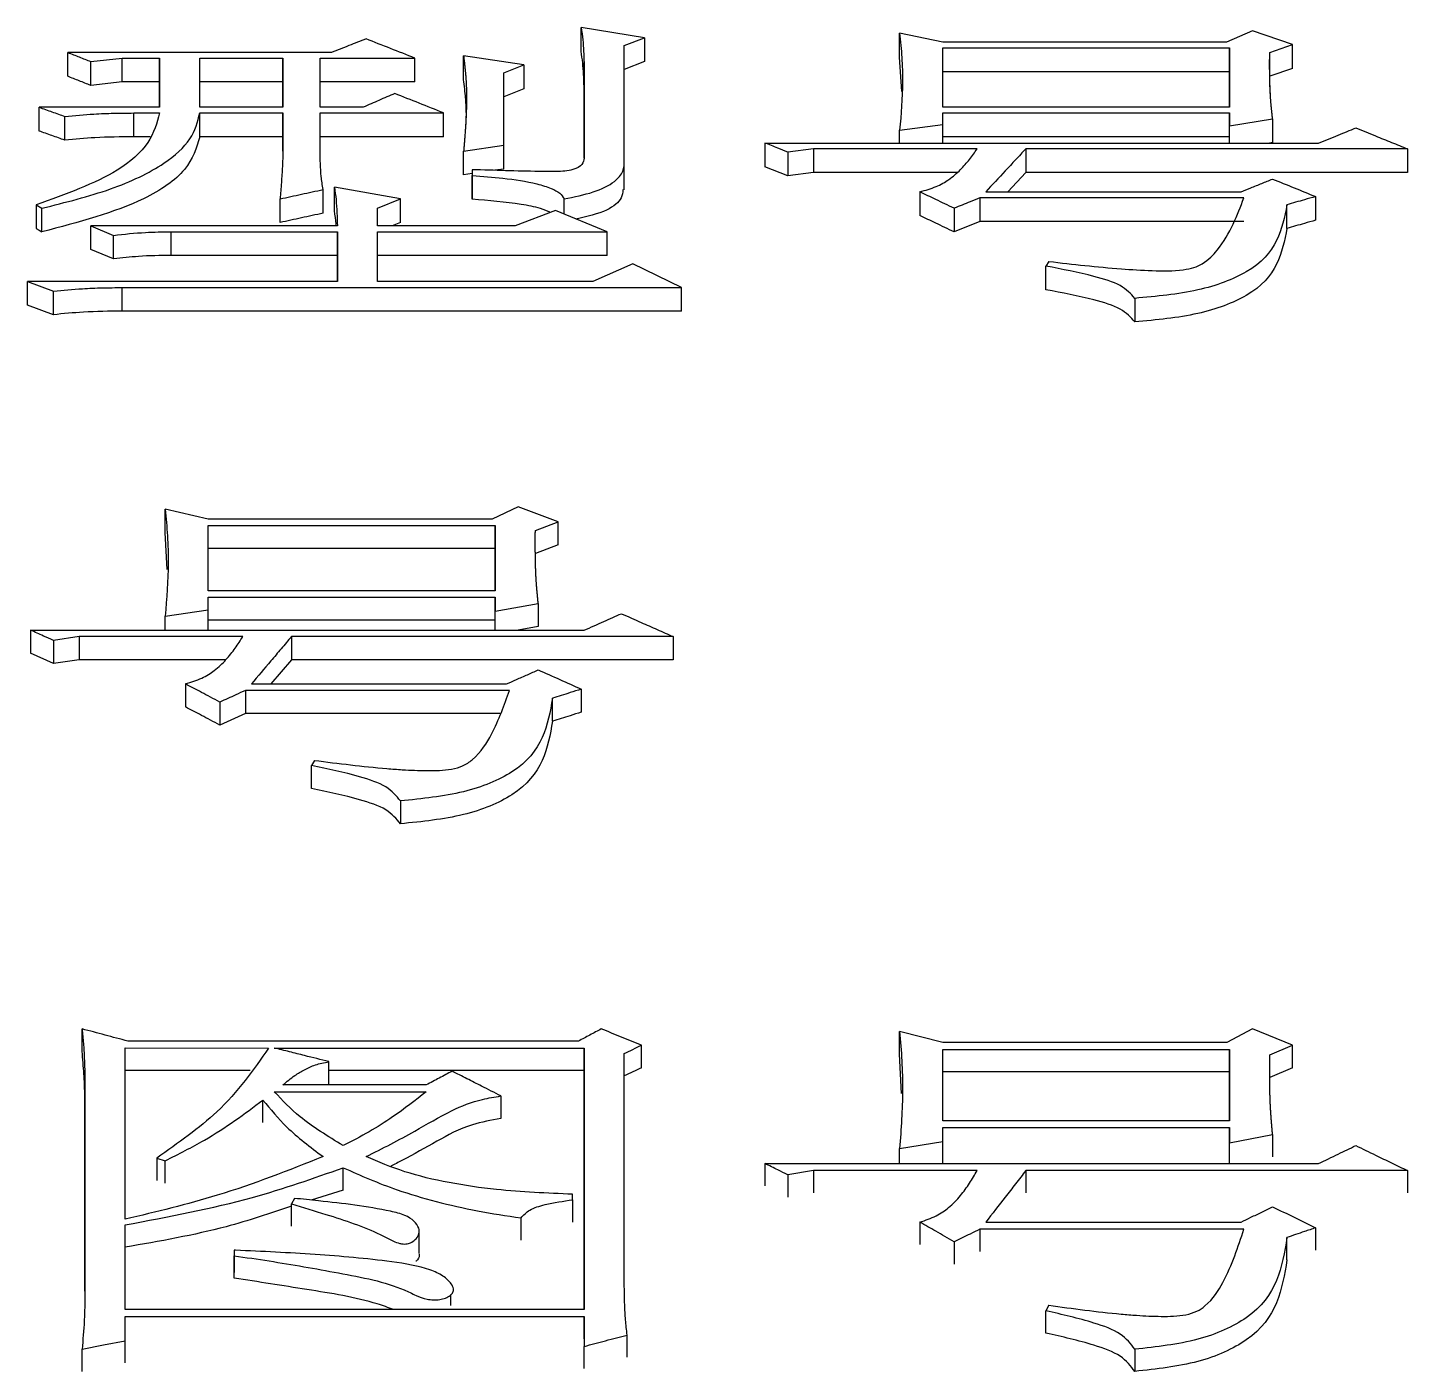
# Model space of a CAD drawing. Header units: millimetres. Extents: x 2180 to 4616, y 795 to 2518.
# Drawn here: x 2638.96 to 2644.16, y 2278.03 to 2283.1 of the extents above; entities that cross this region are included whole.
import ezdxf

# ---------------------------------------------------------------- set-up
doc = ezdxf.new("R2010")
doc.units = ezdxf.units.MM

msp = doc.modelspace()

# ---------------------------------------------------------------- linework, layer by layer
at = {"color": 7, "linetype": 'Continuous', "lineweight": 25}
for p, q in [((2641.2829, 2283.0599), (2641.0449, 2283.0983)), ((2641.0449, 2283.0082), (2641.0449, 2283.0983)), ((2641.2072, 2283.0301), (2641.2829, 2283.0599)), ((2641.2829, 2283.0599), (2641.2829, 2282.9699)), ((2642.2456, 2282.9869), (2642.2456, 2283.077)), ((2642.4079, 2283.0428), (2642.2456, 2283.077)), ((2643.5762, 2283.0854), (2643.4788, 2283.0428)), ((2643.7276, 2283.0343), (2643.5762, 2283.0854)), ((2640.1038, 2283.0044), (2639.1086, 2283.0045)), ((2639.1086, 2282.9145), (2639.1086, 2283.0045)), ((2641.2072, 2282.5973), (2641.2072, 2283.0301)), ((2643.4788, 2283.0428), (2642.4079, 2283.0428)), ((2642.4079, 2283.0215), (2643.4896, 2283.0215)), ((2642.4079, 2282.7978), (2642.4079, 2283.0215)), ((2643.4896, 2283.0215), (2643.4896, 2282.7977)), ((2643.4896, 2282.9315), (2643.4896, 2283.0215)), ((2643.6411, 2283.0044), (2643.7276, 2283.0343)), ((2643.6411, 2282.9851), (2643.6411, 2283.0044)), ((2643.7276, 2282.9443), (2643.7276, 2283.0343)), ((2639.1952, 2282.8803), (2639.1952, 2282.9702)), ((2639.3142, 2282.9831), (2639.4548, 2282.983)), ((2639.3142, 2282.8931), (2639.3142, 2282.9831)), ((2639.4548, 2282.983), (2639.4548, 2282.7978)), ((2639.4548, 2282.8931), (2639.4548, 2282.983)), ((2639.6062, 2282.983), (2639.9199, 2282.983)), ((2639.6062, 2282.7978), (2639.6062, 2282.983)), ((2639.9199, 2282.983), (2639.9199, 2282.7978)), ((2639.9199, 2282.8931), (2639.9199, 2282.983)), ((2640.0606, 2282.983), (2640.4175, 2282.983)), ((2640.0606, 2282.7978), (2640.0606, 2282.983)), ((2640.4175, 2282.8931), (2640.4175, 2282.983)), ((2640.6014, 2282.9017), (2640.6014, 2282.9916)), ((2640.8286, 2282.9573), (2640.6014, 2282.9916)), ((2640.7529, 2282.9272), (2640.8286, 2282.9573)), ((2640.8286, 2282.9573), (2640.8286, 2282.8674)), ((2641.0557, 2282.9659), (2641.0557, 2282.6061)), ((2641.0557, 2282.876), (2641.0557, 2282.9659)), ((2641.2829, 2282.9699), (2641.2072, 2282.9401)), ((2642.2535, 2282.8576), (2642.2456, 2282.9869)), ((2643.7276, 2282.9443), (2643.6411, 2282.9144)), ((2639.3142, 2282.8931), (2639.1952, 2282.8803)), ((2639.4548, 2282.8931), (2639.3142, 2282.8931)), ((2639.4548, 2282.7978), (2639.4548, 2282.8931)), ((2639.9199, 2282.8931), (2639.6062, 2282.8931)), ((2639.9199, 2282.7978), (2639.9199, 2282.8931)), ((2640.4175, 2282.8931), (2640.0605, 2282.8931)), ((2643.4896, 2282.9315), (2642.4079, 2282.9315)), ((2643.4896, 2282.7977), (2643.4896, 2282.9315)), ((2640.8286, 2282.8674), (2640.7529, 2282.8374)), ((2641.0557, 2282.6061), (2641.0557, 2282.876)), ((2639.4548, 2282.7978), (2639.0005, 2282.7978)), ((2639.0005, 2282.7081), (2639.0005, 2282.7978)), ((2639.9199, 2282.7978), (2639.6062, 2282.7978)), ((2640.2228, 2282.7978), (2640.0606, 2282.7978)), ((2643.4896, 2282.7977), (2642.4079, 2282.7978)), ((2639.0978, 2282.6735), (2639.0978, 2282.7631)), ((2639.3574, 2282.7761), (2639.4548, 2282.7761)), ((2639.3574, 2282.6865), (2639.3574, 2282.7761)), ((2639.6062, 2282.7761), (2639.9199, 2282.7761)), ((2639.9199, 2282.7761), (2639.9199, 2282.6324)), ((2639.9199, 2282.6865), (2639.9199, 2282.7761)), ((2640.0606, 2282.7761), (2640.5257, 2282.7761)), ((2640.0606, 2282.6324), (2640.0606, 2282.7761)), ((2640.5257, 2282.6865), (2640.5257, 2282.7761)), ((2642.4079, 2282.7761), (2643.4896, 2282.7761)), ((2642.4079, 2282.7326), (2642.4079, 2282.7761)), ((2643.4896, 2282.7761), (2643.4896, 2282.7283)), ((2643.4896, 2282.6864), (2643.4896, 2282.7761)), ((2643.4896, 2282.7283), (2643.6519, 2282.7543)), ((2643.6519, 2282.7543), (2643.6519, 2282.6647)), ((2639.4191, 2282.6865), (2639.3574, 2282.6865)), ((2639.9199, 2282.6865), (2639.6062, 2282.6865)), ((2639.9199, 2282.6323), (2639.9199, 2282.6865)), ((2640.5257, 2282.6865), (2640.0606, 2282.6865)), ((2642.2457, 2282.7109), (2642.4079, 2282.7326)), ((2642.2457, 2282.6629), (2642.2457, 2282.7109)), ((2642.4079, 2282.6629), (2642.4079, 2282.7326)), ((2643.4896, 2282.6864), (2642.4079, 2282.6864)), ((2643.4896, 2282.6629), (2643.4896, 2282.7283)), ((2643.4896, 2282.6629), (2643.4896, 2282.6864)), ((2640.6014, 2282.6324), (2640.7529, 2282.6542)), ((2640.6014, 2282.5429), (2640.6014, 2282.6324)), ((2640.7529, 2282.5647), (2640.7529, 2282.6542)), ((2641.7372, 2282.6629), (2643.825, 2282.6629)), ((2641.7372, 2282.6629), (2641.7372, 2282.5734)), ((2641.9211, 2282.6411), (2641.8238, 2282.628)), ((2642.5377, 2282.6411), (2641.9211, 2282.6411)), ((2641.9211, 2282.6411), (2641.9211, 2282.5516)), ((2644.1603, 2282.641), (2642.7216, 2282.6411)), ((2642.7216, 2282.6411), (2642.7216, 2282.5516)), ((2643.6519, 2282.6647), (2643.6406, 2282.6629)), ((2644.1603, 2282.641), (2644.1603, 2282.5516)), ((2641.8238, 2282.628), (2641.8238, 2282.5385)), ((2640.6339, 2282.5476), (2640.6014, 2282.5429)), ((2640.6339, 2282.5623), (2640.6339, 2282.5403)), ((2640.6339, 2282.5623), (2640.6339, 2282.4729)), ((2640.6339, 2282.4509), (2640.6339, 2282.5403)), ((2640.7529, 2282.5647), (2640.7195, 2282.5599)), ((2641.2066, 2282.4867), (2641.2066, 2282.5761)), ((2641.8238, 2282.5385), (2641.7372, 2282.5734)), ((2641.9211, 2282.5516), (2641.8238, 2282.5385)), ((2642.4621, 2282.5516), (2641.9211, 2282.5516)), ((2642.7216, 2282.5516), (2642.6535, 2282.4786)), ((2644.1603, 2282.5516), (2642.7216, 2282.5516)), ((2640.0714, 2282.3982), (2640.0714, 2282.4874)), ((2640.3634, 2282.4521), (2640.1146, 2282.4963)), ((2640.1146, 2282.407), (2640.1146, 2282.4963)), ((2642.3214, 2282.4786), (2642.3213, 2282.3893)), ((2642.5702, 2282.4786), (2643.5329, 2282.4785)), ((2638.9896, 2282.43), (2639.0113, 2282.4168)), ((2638.9896, 2282.43), (2638.9896, 2282.3408)), ((2639.9091, 2282.3629), (2639.9091, 2282.4521)), ((2640.2769, 2282.4167), (2640.3634, 2282.4521)), ((2640.3634, 2282.3629), (2640.3634, 2282.4521)), ((2640.98, 2282.3945), (2640.98, 2282.4521)), ((2643.5437, 2282.4565), (2642.5485, 2282.4565)), ((2642.5485, 2282.4565), (2642.5485, 2282.3672)), ((2643.706, 2282.3407), (2643.706, 2282.4299)), ((2643.8142, 2282.4609), (2643.8142, 2282.3716)), ((2640.2769, 2282.3502), (2640.2769, 2282.4167)), ((2640.9476, 2282.4078), (2640.7961, 2282.3502)), ((2641.1423, 2282.3279), (2640.9476, 2282.4078)), ((2642.4512, 2282.4167), (2642.4512, 2282.3275)), ((2639.1952, 2282.3502), (2639.2817, 2282.3146)), ((2640.1255, 2282.3502), (2639.1952, 2282.3502)), ((2639.1952, 2282.2611), (2639.1952, 2282.3502)), ((2639.498, 2282.3279), (2640.1255, 2282.3279)), ((2639.4981, 2282.2389), (2639.4981, 2282.3279)), ((2640.1255, 2282.3279), (2640.1255, 2282.14)), ((2640.1255, 2282.2389), (2640.1255, 2282.3279)), ((2640.7961, 2282.3502), (2640.2769, 2282.3502)), ((2640.2769, 2282.3279), (2641.1423, 2282.3279)), ((2640.2769, 2282.14), (2640.2769, 2282.3279)), ((2640.3634, 2282.3629), (2640.3323, 2282.3502)), ((2641.1423, 2282.2388), (2641.1423, 2282.3279)), ((2642.5485, 2282.3672), (2642.4512, 2282.3275)), ((2643.5437, 2282.3672), (2642.5485, 2282.3672)), ((2639.2817, 2282.2255), (2639.2817, 2282.3146)), ((2639.2817, 2282.2255), (2639.1952, 2282.2611)), ((2640.1255, 2282.2389), (2639.4981, 2282.2389)), ((2640.1255, 2282.14), (2640.1255, 2282.2389)), ((2641.1423, 2282.2388), (2640.2769, 2282.2389)), ((2642.8082, 2282.2162), (2642.7973, 2282.1983)), ((2641.2397, 2282.2073), (2641.0882, 2282.14)), ((2641.4235, 2282.1175), (2641.2397, 2282.2073)), ((2642.7973, 2282.1094), (2642.7973, 2282.1983)), ((2638.9572, 2282.0512), (2638.9572, 2282.14)), ((2638.9572, 2282.14), (2639.0546, 2282.104)), ((2640.1255, 2282.14), (2638.9572, 2282.14)), ((2639.3142, 2282.0287), (2639.3142, 2282.1175)), ((2639.3142, 2282.1175), (2641.4235, 2282.1175)), ((2641.0882, 2282.14), (2640.2769, 2282.14)), ((2641.4235, 2282.0287), (2641.4235, 2282.1175)), ((2639.0546, 2282.0152), (2639.0546, 2282.104)), ((2643.1327, 2282.0769), (2643.1327, 2281.9881)), ((2639.0546, 2282.0152), (2638.9572, 2282.0512)), ((2641.4235, 2282.0287), (2639.3142, 2282.0287)), ((2639.4764, 2281.1939), (2639.4764, 2281.2817)), ((2639.6387, 2281.244), (2639.4764, 2281.2817)), ((2640.807, 2281.291), (2640.7096, 2281.244)), ((2640.9584, 2281.2345), (2640.807, 2281.291)), ((2640.7096, 2281.244), (2639.6387, 2281.244)), ((2640.8719, 2281.2015), (2640.9584, 2281.2345)), ((2640.9584, 2281.1469), (2640.9584, 2281.2345)), ((2639.4841, 2281.0547), (2639.4764, 2281.1939)), ((2639.6387, 2281.2204), (2640.7204, 2281.2204)), ((2639.6387, 2280.9737), (2639.6387, 2281.2204)), ((2640.7204, 2281.2204), (2640.7204, 2280.9736)), ((2640.7204, 2281.1328), (2640.7204, 2281.2204)), ((2640.7204, 2281.1328), (2639.6387, 2281.1328)), ((2640.7204, 2280.9736), (2640.7204, 2281.1328)), ((2640.9584, 2281.1469), (2640.8719, 2281.1139)), ((2640.7204, 2280.9736), (2639.6387, 2280.9737)), ((2639.6387, 2280.9498), (2640.7204, 2280.9498)), ((2639.6387, 2280.9019), (2639.6387, 2280.9498)), ((2640.7204, 2280.9498), (2640.7204, 2280.8971)), ((2640.7204, 2280.8625), (2640.7204, 2280.9498)), ((2640.7204, 2280.8971), (2640.8827, 2280.9259)), ((2640.8827, 2280.9259), (2640.8827, 2280.8386)), ((2639.4764, 2280.878), (2639.6387, 2280.9019)), ((2639.4764, 2280.8252), (2639.4764, 2280.878)), ((2639.6387, 2280.8252), (2639.6387, 2280.9019)), ((2640.7204, 2280.8625), (2639.6387, 2280.8625)), ((2640.7204, 2280.8251), (2640.7204, 2280.8971)), ((2640.7204, 2280.8251), (2640.7204, 2280.8625)), ((2638.968, 2280.8252), (2641.0558, 2280.8251)), ((2638.968, 2280.8252), (2638.968, 2280.7381)), ((2640.8827, 2280.8386), (2640.8065, 2280.8251)), ((2639.1519, 2280.8011), (2639.0546, 2280.7867)), ((2639.0546, 2280.7867), (2639.0546, 2280.6996)), ((2639.7685, 2280.8011), (2639.1519, 2280.8011)), ((2639.1519, 2280.8011), (2639.1519, 2280.714)), ((2641.3911, 2280.8011), (2639.9524, 2280.8011)), ((2639.9524, 2280.8011), (2639.9524, 2280.714)), ((2641.3911, 2280.8011), (2641.3911, 2280.714)), ((2639.0546, 2280.6996), (2638.968, 2280.7381)), ((2639.1519, 2280.714), (2639.0546, 2280.6996)), ((2639.7051, 2280.714), (2639.1519, 2280.714)), ((2639.9524, 2280.714), (2639.8746, 2280.6223)), ((2641.3911, 2280.714), (2639.9524, 2280.714)), ((2639.5521, 2280.6223), (2639.5521, 2280.5355)), ((2639.801, 2280.6223), (2640.7637, 2280.6223)), ((2641.045, 2280.6029), (2641.045, 2280.516)), ((2639.682, 2280.5543), (2639.682, 2280.4675)), ((2640.7745, 2280.598), (2639.7793, 2280.598)), ((2639.7793, 2280.598), (2639.7793, 2280.5112)), ((2640.9368, 2280.482), (2640.9368, 2280.5688)), ((2639.7793, 2280.5112), (2639.682, 2280.4675)), ((2640.7388, 2280.5112), (2639.7793, 2280.5112)), ((2640.039, 2280.3341), (2640.0281, 2280.3144)), ((2640.0281, 2280.228), (2640.0281, 2280.3144)), ((2640.3635, 2280.1812), (2640.3635, 2280.0949)), ((2639.1628, 2279.2361), (2639.1628, 2279.3212)), ((2642.2457, 2279.2257), (2642.2457, 2279.3109)), ((2642.408, 2279.2698), (2642.2457, 2279.3109)), ((2643.5762, 2279.3211), (2643.4789, 2279.2698)), ((2643.7277, 2279.2595), (2643.5762, 2279.3211)), ((2639.325, 2279.2493), (2639.866, 2279.2492)), ((2639.325, 2278.603), (2639.325, 2279.2493)), ((2641.0342, 2279.2749), (2639.3358, 2279.275)), ((2639.8875, 2279.2492), (2641.0558, 2279.2492)), ((2641.0558, 2279.2492), (2641.0558, 2278.263)), ((2641.0558, 2279.1642), (2641.0558, 2279.2492)), ((2641.2721, 2279.1744), (2641.2721, 2279.2595)), ((2643.4789, 2279.2698), (2642.408, 2279.2698)), ((2643.6411, 2279.2234), (2643.7277, 2279.2595)), ((2643.7277, 2279.1744), (2643.7277, 2279.2595)), ((2641.2072, 2278.359), (2641.2072, 2279.2286)), ((2642.2532, 2279.0771), (2642.2457, 2279.2257)), ((2642.408, 2279.2441), (2643.4897, 2279.244)), ((2642.408, 2278.9749), (2642.408, 2279.2441)), ((2643.4897, 2279.244), (2643.4897, 2278.9749)), ((2643.4897, 2279.159), (2643.4897, 2279.244)), ((2639.797, 2279.1642), (2639.325, 2279.1642)), ((2641.0558, 2279.1642), (2640.0931, 2279.1642)), ((2641.0558, 2278.263), (2641.0558, 2279.1642)), ((2643.4897, 2279.159), (2642.408, 2279.159)), ((2643.4897, 2278.9749), (2643.4897, 2279.159)), ((2643.7277, 2279.1744), (2643.6411, 2279.1384)), ((2639.1736, 2279.1254), (2639.1736, 2278.3324)), ((2639.1736, 2279.0405), (2639.1736, 2279.1254)), ((2640.4608, 2279.1099), (2639.92, 2279.1099)), ((2639.1736, 2278.3322), (2639.1736, 2279.0405)), ((2639.8443, 2278.9681), (2639.8443, 2279.0529)), ((2639.8876, 2279.084), (2640.4608, 2279.084)), ((2640.7424, 2278.9835), (2640.7424, 2279.0683)), ((2643.4897, 2278.9749), (2642.408, 2278.9749)), ((2642.408, 2278.9489), (2643.4897, 2278.9489)), ((2642.408, 2278.8968), (2642.408, 2278.9489)), ((2643.4897, 2278.9489), (2643.4897, 2278.8915)), ((2643.4897, 2278.8642), (2643.4897, 2278.9489)), ((2642.2457, 2278.8707), (2642.408, 2278.8968)), ((2642.408, 2278.8131), (2642.408, 2278.8968)), ((2643.4897, 2278.8915), (2643.652, 2278.9228)), ((2643.4897, 2278.8131), (2643.4897, 2278.8915)), ((2643.652, 2278.9228), (2643.652, 2278.8382)), ((2639.444, 2278.8341), (2639.4765, 2278.8237)), ((2639.444, 2278.8341), (2639.444, 2278.7496)), ((2642.2457, 2278.8131), (2642.2457, 2278.8707)), ((2639.4765, 2278.7392), (2639.4765, 2278.8237)), ((2640.1471, 2278.7131), (2640.1471, 2278.7975)), ((2641.7373, 2278.8131), (2643.825, 2278.8131)), ((2641.7373, 2278.8131), (2641.7373, 2278.7287)), ((2641.9212, 2278.7869), (2641.8238, 2278.7712)), ((2642.5378, 2278.7869), (2641.9212, 2278.7869)), ((2641.9212, 2278.7869), (2641.9212, 2278.7025)), ((2644.1604, 2278.7869), (2642.7217, 2278.7869)), ((2642.7217, 2278.7869), (2642.7217, 2278.7025)), ((2644.1604, 2278.7869), (2644.1604, 2278.7025)), ((2641.8238, 2278.7712), (2641.8238, 2278.6868)), ((2639.9633, 2278.682), (2639.9524, 2278.6609)), ((2640.1471, 2278.713), (2640.0267, 2278.6755)), ((2641.0125, 2278.6767), (2641.0125, 2278.6977)), ((2641.0125, 2278.6767), (2641.0125, 2278.5924)), ((2639.325, 2278.263), (2639.325, 2278.5818)), ((2640.8178, 2278.524), (2640.8178, 2278.6082)), ((2642.3214, 2278.5923), (2642.3214, 2278.5081)), ((2642.5702, 2278.5923), (2643.533, 2278.5923)), ((2640.434, 2278.4747), (2640.434, 2278.5593)), ((2643.5438, 2278.5659), (2642.5486, 2278.5659)), ((2642.5486, 2278.5659), (2642.5486, 2278.4818)), ((2643.706, 2278.45), (2643.706, 2278.5341)), ((2643.8142, 2278.5712), (2643.8142, 2278.487)), ((2639.7361, 2278.4865), (2639.7361, 2278.4025)), ((2639.7361, 2278.4865), (2639.7361, 2278.4655)), ((2642.4512, 2278.5183), (2642.4512, 2278.4342)), ((2639.7361, 2278.3815), (2639.7361, 2278.4655)), ((2640.5535, 2278.361), (2640.5535, 2278.362)), ((2640.5535, 2278.2777), (2640.5535, 2278.3194)), ((2641.0558, 2278.263), (2639.325, 2278.263)), ((2642.8082, 2278.279), (2642.7974, 2278.2576)), ((2639.325, 2278.2363), (2641.0558, 2278.2362)), ((2639.325, 2278.1452), (2639.325, 2278.2363)), ((2641.0558, 2278.1526), (2641.0558, 2278.2362)), ((2641.0558, 2278.2362), (2641.0558, 2278.1237)), ((2642.7974, 2278.1738), (2642.7974, 2278.2576)), ((2641.2181, 2278.0831), (2641.2181, 2278.1666)), ((2639.1628, 2278.0295), (2639.1628, 2278.1129)), ((2639.325, 2278.0617), (2639.325, 2278.1452)), ((2641.0558, 2278.0402), (2641.0558, 2278.1237)), ((2643.1327, 2278.1129), (2643.1327, 2278.0293))]:
    msp.add_line(p, q, dxfattribs=at)
at = {"color": 7, "linetype": 'Continuous', "lineweight": 25, "flags": 128}
for points in [[(2639.1952, 2282.9702), (2639.2547, 2282.9766), (2639.3142, 2282.9831)], [(2639.6062, 2282.6865), (2639.6062, 2282.7184), (2639.6062, 2282.7761)], [(2639.0113, 2282.3276), (2639.0113, 2282.3606), (2639.0113, 2282.3887), (2639.0113, 2282.4168)], [(2638.9896, 2282.3408), (2639.0005, 2282.3342), (2639.0113, 2282.3276)], [(2640.0931, 2279.1127), (2640.0931, 2279.1552), (2640.0931, 2279.1977)], [(2639.9524, 2278.5766), (2639.9524, 2278.6114), (2639.9524, 2278.6361), (2639.9524, 2278.6609)], [(2639.1628, 2278.1129), (2639.2439, 2278.1291), (2639.325, 2278.1452)]]:
    msp.add_lwpolyline(points, dxfattribs=at)
at = {"color": 7, "linetype": 'Continuous', "lineweight": 25}
for points, knots in [([(2640.2336, 2283.0557), (2640.212, 2283.0472), (2640.1687, 2283.0301), (2640.1255, 2283.013), (2640.1038, 2283.0044)], [0, 0, 0, 0, 0.499996, 1, 1, 1, 1]), ([(2640.4175, 2282.983), (2640.3869, 2282.9952), (2640.3256, 2283.0194), (2640.2643, 2283.0436), (2640.2336, 2283.0557)], [0, 0, 0, 0, 0.5, 1, 1, 1, 1]), ([(2641.0449, 2283.0983), (2641.047, 2283.0829), (2641.051, 2283.0533), (2641.0542, 2283.0091), (2641.0552, 2282.9803), (2641.0557, 2282.9659)], [0, 0, 0, 0, 0.349386, 0.674644, 1, 1, 1, 1]), ([(2642.2456, 2283.077), (2642.2487, 2283.0465), (2642.2547, 2282.9856), (2642.2588, 2282.8638), (2642.2509, 2282.7719), (2642.2457, 2282.7109)], [0, 0, 0, 0, 0.252085, 0.504198, 1, 1, 1, 1]), ([(2639.1086, 2283.0045), (2639.1231, 2282.9988), (2639.1519, 2282.9873), (2639.1807, 2282.9759), (2639.1952, 2282.9702)], [0, 0, 0, 0, 0.499999, 1, 1, 1, 1]), ([(2641.0557, 2282.876), (2641.0552, 2282.8915), (2641.0542, 2282.9213), (2641.0508, 2282.9654), (2641.0469, 2282.9939), (2641.0449, 2283.0082)], [0, 0, 0, 0, 0.349838, 0.674851, 1, 1, 1, 1]), ([(2643.6519, 2282.7543), (2643.6517, 2282.7564), (2643.6512, 2282.7606), (2643.6506, 2282.7668), (2643.6499, 2282.773), (2643.6493, 2282.7792), (2643.6486, 2282.7855), (2643.648, 2282.7917), (2643.6475, 2282.7969), (2643.647, 2282.802), (2643.6465, 2282.8072), (2643.646, 2282.8134), (2643.6453, 2282.8217), (2643.6447, 2282.83), (2643.6441, 2282.8382), (2643.6437, 2282.8444), (2643.6432, 2282.8527), (2643.6428, 2282.861), (2643.6424, 2282.8692), (2643.6422, 2282.8754), (2643.6419, 2282.8836), (2643.6417, 2282.8919), (2643.6415, 2282.9001), (2643.6413, 2282.9084), (2643.6412, 2282.9166), (2643.6411, 2282.9248), (2643.641, 2282.931), (2643.641, 2282.9372), (2643.6409, 2282.9433), (2643.6409, 2282.9485), (2643.6409, 2282.9526), (2643.6409, 2282.9567), (2643.6409, 2282.9608), (2643.6409, 2282.9649), (2643.6409, 2282.968), (2643.6409, 2282.9711), (2643.6409, 2282.9752), (2643.641, 2282.9793), (2643.641, 2282.9834), (2643.641, 2282.9875), (2643.641, 2282.9916), (2643.641, 2282.9956), (2643.6411, 2282.9996), (2643.6411, 2283.0025), (2643.6411, 2283.0044)], [0, 0, 0, 0, 0.0247417, 0.0494835, 0.0742252, 0.098967, 0.1237087, 0.1484505, 0.1731922, 0.1855631, 0.2103049, 0.2350466, 0.2597884, 0.309272, 0.3340138, 0.3587555, 0.3834973, 0.4329809, 0.4577227, 0.4824645, 0.5072062, 0.5566898, 0.5814315, 0.6061733, 0.6556568, 0.6803986, 0.7051403, 0.7298821, 0.7546238, 0.7793656, 0.7917365, 0.8041073, 0.8288491, 0.84122, 0.8535908, 0.8659617, 0.8783326, 0.9030743, 0.9154452, 0.9278161, 0.9525578, 0.9649287, 0.9772996, 1, 1, 1, 1]), ([(2640.6014, 2282.9916), (2640.6017, 2282.9888), (2640.6024, 2282.9832), (2640.6033, 2282.9748), (2640.6043, 2282.9664), (2640.6052, 2282.958), (2640.6061, 2282.9496), (2640.607, 2282.9412), (2640.6077, 2282.9342), (2640.6083, 2282.9272), (2640.6089, 2282.9201), (2640.6102, 2282.9033), (2640.6124, 2282.8667), (2640.6128, 2282.8215), (2640.6115, 2282.7818), (2640.6107, 2282.762), (2640.6101, 2282.7506), (2640.6095, 2282.7393), (2640.6087, 2282.7251), (2640.6076, 2282.7108), (2640.6067, 2282.6995), (2640.6061, 2282.6909), (2640.6054, 2282.6824), (2640.6049, 2282.6752), (2640.6045, 2282.6695), (2640.6041, 2282.6653), (2640.6038, 2282.661), (2640.6035, 2282.6567), (2640.6031, 2282.6524), (2640.6028, 2282.6481), (2640.6024, 2282.6439), (2640.6021, 2282.6403), (2640.6018, 2282.6365), (2640.6016, 2282.6341), (2640.6014, 2282.6324)], [0, 0, 0, 0, 0.023618, 0.047236, 0.070855, 0.094473, 0.118091, 0.141709, 0.165327, 0.177136, 0.200755, 0.224373, 0.318848, 0.507812, 0.602286, 0.649522, 0.67314, 0.696758, 0.743995, 0.791231, 0.81485, 0.838468, 0.862086, 0.885704, 0.897513, 0.909322, 0.921131, 0.932941, 0.94475, 0.956559, 0.968368, 0.980177, 0.986081, 1, 1, 1, 1]), ([(2643.6438, 2282.8434), (2643.643, 2282.861), (2643.6411, 2282.9008), (2643.6411, 2282.9556), (2643.6411, 2282.9862)], [0, 0, 0, 0, 0.441321, 1, 1, 1, 1]), ([(2639.1952, 2282.8803), (2639.1807, 2282.886), (2639.1519, 2282.8974), (2639.123, 2282.9088), (2639.1086, 2282.9145)], [0, 0, 0, 0, 0.5000031, 1, 1, 1, 1]), ([(2640.6088, 2282.8319), (2640.6088, 2282.8321), (2640.6071, 2282.8554), (2640.6042, 2282.8786), (2640.6014, 2282.9017)], [0, 0, 0, 0, 0.008247, 1, 1, 1, 1]), ([(2640.7529, 2282.6542), (2640.7529, 2282.6952), (2640.7529, 2282.7868), (2640.7529, 2282.8772), (2640.7529, 2282.9272)], [0, 0, 0, 0, 0.447226, 1, 1, 1, 1]), ([(2640.3418, 2282.8497), (2640.322, 2282.8411), (2640.2823, 2282.8238), (2640.2426, 2282.8065), (2640.2228, 2282.7978)], [0, 0, 0, 0, 0.499996, 1, 1, 1, 1]), ([(2640.5257, 2282.7761), (2640.495, 2282.7884), (2640.4338, 2282.813), (2640.3725, 2282.8375), (2640.3418, 2282.8497)], [0, 0, 0, 0, 0.5, 1, 1, 1, 1]), ([(2640.6078, 2282.8441), (2640.6078, 2282.8441), (2640.6077, 2282.8451), (2640.6104, 2282.7843), (2640.6105, 2282.7663), (2640.6106, 2282.7636)], [0, 0, 0, 0, 0.007849, 0.849098, 1, 1, 1, 1]), ([(2639.0005, 2282.7978), (2639.0167, 2282.7921), (2639.0491, 2282.7805), (2639.0816, 2282.7689), (2639.0978, 2282.7631)], [0, 0, 0, 0, 0.499998, 1, 1, 1, 1]), ([(2639.4548, 2282.7761), (2639.4448, 2282.7384), (2639.4245, 2282.6623), (2639.2809, 2282.534), (2639.1009, 2282.4697), (2638.9896, 2282.43)], [0, 0, 0, 0, 0.273464, 0.551009, 1, 1, 1, 1]), ([(2639.0113, 2282.4168), (2639.1003, 2282.4391), (2639.276, 2282.4832), (2639.4691, 2282.5749), (2639.5815, 2282.6764), (2639.598, 2282.7431), (2639.6062, 2282.7761)], [0, 0, 0, 0, 0.2896566, 0.5714564, 0.7872041, 1, 1, 1, 1]), ([(2639.0978, 2282.7631), (2639.1342, 2282.7665), (2639.1952, 2282.7722), (2639.2822, 2282.7756), (2639.3323, 2282.776), (2639.3574, 2282.7761)], [0, 0, 0, 0, 0.426096, 0.71242, 1, 1, 1, 1]), ([(2640.6105, 2282.7746), (2640.6105, 2282.7706), (2640.6103, 2282.758), (2640.609, 2282.7336), (2640.6081, 2282.7171)], [0, 0, 0, 0, 0.322479, 1, 1, 1, 1]), ([(2639.0978, 2282.6735), (2639.0816, 2282.6793), (2639.0491, 2282.6908), (2639.0167, 2282.7024), (2639.0005, 2282.7081)], [0, 0, 0, 0, 0.500004, 1, 1, 1, 1]), ([(2639.6062, 2282.6865), (2639.5937, 2282.6444), (2639.5684, 2282.5594), (2639.371, 2282.4232), (2639.1489, 2282.3641), (2639.0113, 2282.3276)], [0, 0, 0, 0, 0.27123, 0.548484, 1, 1, 1, 1]), ([(2639.3574, 2282.6865), (2639.3084, 2282.686), (2639.2209, 2282.685), (2639.1354, 2282.677), (2639.0978, 2282.6735)], [0, 0, 0, 0, 0.560746, 1, 1, 1, 1]), ([(2643.825, 2282.6629), (2643.8375, 2282.6679), (2643.8624, 2282.678), (2643.9093, 2282.6969), (2643.9437, 2282.7107), (2643.9656, 2282.7196)], [0, 0, 0, 0, 0.266245, 0.532491, 1, 1, 1, 1]), ([(2643.9656, 2282.7196), (2643.9906, 2282.7095), (2644.0355, 2282.6914), (2644.1004, 2282.6653), (2644.1403, 2282.6491), (2644.1603, 2282.641)], [0, 0, 0, 0, 0.3845731, 0.6922866, 1, 1, 1, 1]), ([(2639.9199, 2282.6324), (2639.9195, 2282.6131), (2639.9186, 2282.5736), (2639.9141, 2282.5135), (2639.9108, 2282.4726), (2639.9091, 2282.4521)], [0, 0, 0, 0, 0.321579, 0.660777, 1, 1, 1, 1]), ([(2640.0714, 2282.4874), (2640.0687, 2282.504), (2640.0636, 2282.5365), (2640.0611, 2282.5848), (2640.0607, 2282.6165), (2640.0606, 2282.6324)], [0, 0, 0, 0, 0.341779, 0.670798, 1, 1, 1, 1]), ([(2641.8238, 2282.628), (2641.8114, 2282.633), (2641.7908, 2282.6413), (2641.762, 2282.653), (2641.7455, 2282.6596), (2641.7372, 2282.6629)], [0, 0, 0, 0, 0.42836, 0.71418, 1, 1, 1, 1]), ([(2642.3214, 2282.4786), (2642.343, 2282.4847), (2642.3858, 2282.4969), (2642.4363, 2282.5265), (2642.4756, 2282.5618), (2642.5102, 2282.601), (2642.5286, 2282.6277), (2642.5377, 2282.6411)], [0, 0, 0, 0, 0.176065, 0.348002, 0.566634, 0.783694, 1, 1, 1, 1]), ([(2642.7216, 2282.6411), (2642.7086, 2282.6272), (2642.6827, 2282.5994), (2642.6322, 2282.5453), (2642.5947, 2282.505), (2642.5702, 2282.4786)], [0, 0, 0, 0, 0.257226, 0.514452, 1, 1, 1, 1]), ([(2641.0558, 2282.6061), (2641.0549, 2282.5979), (2641.0532, 2282.5813), (2641.0145, 2282.5584), (2640.9498, 2282.5544), (2640.8239, 2282.5563), (2640.718, 2282.5596), (2640.6339, 2282.5623)], [0, 0, 0, 0, 0.110716, 0.223974, 0.35482, 0.487804, 1, 1, 1, 1]), ([(2640.98, 2282.4521), (2641.0182, 2282.4597), (2641.0932, 2282.4746), (2641.1711, 2282.5131), (2641.2065, 2282.5564), (2641.207, 2282.5837), (2641.2072, 2282.5973)], [0, 0, 0, 0, 0.291536, 0.572529, 0.787239, 1, 1, 1, 1]), ([(2640.6339, 2282.5403), (2640.6725, 2282.5373), (2640.7562, 2282.5308), (2640.8593, 2282.5153), (2640.9295, 2282.4938), (2640.9674, 2282.4745), (2640.9758, 2282.4596), (2640.98, 2282.4521)], [0, 0, 0, 0, 0.279047, 0.604417, 0.761098, 0.879545, 1, 1, 1, 1]), ([(2643.5329, 2282.4785), (2643.5454, 2282.4836), (2643.5715, 2282.4943), (2643.6111, 2282.5104), (2643.6383, 2282.5215), (2643.6519, 2282.527)], [0, 0, 0, 0, 0.314653, 0.657326, 1, 1, 1, 1]), ([(2643.6519, 2282.527), (2643.6789, 2282.516), (2643.733, 2282.494), (2643.7871, 2282.4719), (2643.8142, 2282.4609)], [0, 0, 0, 0, 0.499999, 1, 1, 1, 1]), ([(2639.9091, 2282.4521), (2639.9362, 2282.458), (2639.9902, 2282.4698), (2640.0443, 2282.4816), (2640.0714, 2282.4874)], [0, 0, 0, 0, 0.499999, 1, 1, 1, 1]), ([(2640.1146, 2282.4963), (2640.1167, 2282.4807), (2640.1208, 2282.4487), (2640.124, 2282.4), (2640.125, 2282.3668), (2640.1255, 2282.3502)], [0, 0, 0, 0, 0.320446, 0.660167, 1, 1, 1, 1]), ([(2641.2024, 2282.4869), (2641.2014, 2282.4767), (2641.1985, 2282.4491), (2641.1444, 2282.4032), (2641.0669, 2282.3856), (2641.0249, 2282.3761)], [0, 0, 0, 0, 0.210203, 0.572203, 1, 1, 1, 1]), ([(2642.4512, 2282.4167), (2642.4396, 2282.4222), (2642.4165, 2282.4333), (2642.3732, 2282.4539), (2642.3415, 2282.469), (2642.3214, 2282.4786)], [0, 0, 0, 0, 0.267463, 0.534927, 1, 1, 1, 1]), ([(2640.6339, 2282.4729), (2640.6339, 2282.4688), (2640.6339, 2282.4615), (2640.6339, 2282.4542), (2640.6339, 2282.4509)], [0, 0, 0, 0, 0.56, 1, 1, 1, 1]), ([(2640.9298, 2282.4011), (2640.9173, 2282.4063), (2640.8852, 2282.4197), (2640.7843, 2282.4381), (2640.6961, 2282.4456), (2640.6339, 2282.4509)], [0, 0, 0, 0, 0.15887, 0.407196, 1, 1, 1, 1]), ([(2642.5485, 2282.4565), (2642.5361, 2282.4514), (2642.5136, 2282.4422), (2642.4811, 2282.4289), (2642.4612, 2282.4208), (2642.4512, 2282.4167)], [0, 0, 0, 0, 0.384577, 0.692288, 1, 1, 1, 1]), ([(2642.8082, 2282.2162), (2642.899, 2282.2056), (2643.0276, 2282.1906), (2643.1972, 2282.1809), (2643.2921, 2282.1797), (2643.3568, 2282.1921), (2643.4064, 2282.2162), (2643.4868, 2282.3043), (2643.5187, 2282.3897), (2643.5437, 2282.4565)], [0, 0, 0, 0, 0.238484, 0.337767, 0.43778, 0.475122, 0.512592, 0.618725, 1, 1, 1, 1]), ([(2643.706, 2282.4299), (2643.6879, 2282.3377), (2643.6623, 2282.2079), (2643.3731, 2282.0991), (2643.214, 2282.0844), (2643.1327, 2282.0769)], [0, 0, 0, 0, 0.544628, 0.767125, 1, 1, 1, 1]), ([(2643.8142, 2282.4609), (2643.8001, 2282.4568), (2643.775, 2282.4497), (2643.739, 2282.4394), (2643.717, 2282.4331), (2643.706, 2282.4299)], [0, 0, 0, 0, 0.39043, 0.695215, 1, 1, 1, 1]), ([(2640.0714, 2282.3982), (2640.0443, 2282.3923), (2639.9902, 2282.3805), (2639.9362, 2282.3688), (2639.9091, 2282.3629)], [0, 0, 0, 0, 0.5, 1, 1, 1, 1]), ([(2640.121, 2282.3502), (2640.1208, 2282.3526), (2640.1196, 2282.3716), (2640.117, 2282.3905), (2640.1146, 2282.407)], [0, 0, 0, 0, 0.130167, 1, 1, 1, 1]), ([(2642.4512, 2282.3275), (2642.4396, 2282.333), (2642.4164, 2282.3441), (2642.3732, 2282.3647), (2642.3415, 2282.3797), (2642.3214, 2282.3893)], [0, 0, 0, 0, 0.267647, 0.535294, 1, 1, 1, 1]), ([(2643.8142, 2282.3716), (2643.8001, 2282.3676), (2643.775, 2282.3604), (2643.7389, 2282.3501), (2643.717, 2282.3439), (2643.706, 2282.3407)], [0, 0, 0, 0, 0.390574, 0.695287, 1, 1, 1, 1]), ([(2639.2817, 2282.3146), (2639.3215, 2282.319), (2639.3926, 2282.3269), (2639.4658, 2282.3276), (2639.498, 2282.3279)], [0, 0, 0, 0, 0.5588348, 1, 1, 1, 1]), ([(2643.706, 2282.3407), (2643.6878, 2282.2486), (2643.6622, 2282.1189), (2643.3731, 2282.0103), (2643.214, 2281.9956), (2643.1327, 2281.9881)], [0, 0, 0, 0, 0.544404, 0.766963, 1, 1, 1, 1]), ([(2639.4981, 2282.2389), (2639.457, 2282.2383), (2639.3837, 2282.2374), (2639.3128, 2282.2292), (2639.2817, 2282.2255)], [0, 0, 0, 0, 0.561086, 1, 1, 1, 1]), ([(2643.1327, 2282.0769), (2643.1171, 2282.094), (2643.085, 2282.129), (2642.9576, 2282.1678), (2642.8584, 2282.1867), (2642.7973, 2282.1983)], [0, 0, 0, 0, 0.267599, 0.548584, 1, 1, 1, 1]), ([(2639.0546, 2282.104), (2639.091, 2282.1075), (2639.1519, 2282.1134), (2639.239, 2282.117), (2639.2891, 2282.1173), (2639.3142, 2282.1175)], [0, 0, 0, 0, 0.426056, 0.7124, 1, 1, 1, 1]), ([(2643.1327, 2281.9881), (2643.117, 2282.0052), (2643.085, 2282.0402), (2642.9575, 2282.0789), (2642.8584, 2282.0978), (2642.7973, 2282.1094)], [0, 0, 0, 0, 0.267465, 0.548457, 1, 1, 1, 1]), ([(2639.3142, 2282.0287), (2639.2651, 2282.0282), (2639.1777, 2282.0272), (2639.0921, 2282.0189), (2639.0546, 2282.0152)], [0, 0, 0, 0, 0.560746, 1, 1, 1, 1]), ([(2639.4764, 2281.2817), (2639.4795, 2281.248), (2639.4855, 2281.1808), (2639.4896, 2281.0465), (2639.4817, 2280.9452), (2639.4764, 2280.878)], [0, 0, 0, 0, 0.252085, 0.504197, 1, 1, 1, 1]), ([(2640.8827, 2280.9259), (2640.8825, 2280.9281), (2640.882, 2280.9327), (2640.8814, 2280.9396), (2640.8807, 2280.9464), (2640.8801, 2280.9533), (2640.8794, 2280.9601), (2640.8788, 2280.967), (2640.8783, 2280.9727), (2640.8778, 2280.9784), (2640.8773, 2280.9841), (2640.8768, 2280.9909), (2640.8761, 2281.0001), (2640.8755, 2281.0092), (2640.8749, 2281.0183), (2640.8745, 2281.0251), (2640.874, 2281.0342), (2640.8736, 2281.0433), (2640.8732, 2281.0524), (2640.873, 2281.0593), (2640.8727, 2281.0684), (2640.8725, 2281.0775), (2640.8723, 2281.0865), (2640.8721, 2281.0956), (2640.872, 2281.1047), (2640.8719, 2281.1138), (2640.8718, 2281.1206), (2640.8718, 2281.1274), (2640.8717, 2281.1342), (2640.8717, 2281.1399), (2640.8717, 2281.1444), (2640.8717, 2281.1489), (2640.8717, 2281.1535), (2640.8717, 2281.158), (2640.8717, 2281.1614), (2640.8717, 2281.1648), (2640.8717, 2281.1693), (2640.8717, 2281.1738), (2640.8718, 2281.1783), (2640.8718, 2281.1829), (2640.8718, 2281.1874), (2640.8718, 2281.1919), (2640.8719, 2281.1962), (2640.8719, 2281.1994), (2640.8719, 2281.2015)], [0, 0, 0, 0, 0.024742, 0.049483, 0.074225, 0.098967, 0.123709, 0.14845, 0.173192, 0.185563, 0.210305, 0.235047, 0.259788, 0.309272, 0.334014, 0.358756, 0.383497, 0.432981, 0.457723, 0.482464, 0.507206, 0.55669, 0.581431, 0.606173, 0.655657, 0.680399, 0.70514, 0.729882, 0.754624, 0.779366, 0.791736, 0.804107, 0.828849, 0.84122, 0.853591, 0.865962, 0.878333, 0.903074, 0.915445, 0.927816, 0.952558, 0.964929, 0.9773, 1, 1, 1, 1]), ([(2641.0558, 2280.8251), (2641.0683, 2280.8307), (2641.0932, 2280.8418), (2641.1401, 2280.8626), (2641.1745, 2280.8778), (2641.1964, 2280.8875)], [0, 0, 0, 0, 0.266245, 0.532491, 1, 1, 1, 1]), ([(2641.1964, 2280.8875), (2641.2214, 2280.8765), (2641.2663, 2280.8566), (2641.3312, 2280.8277), (2641.3711, 2280.81), (2641.3911, 2280.8011)], [0, 0, 0, 0, 0.384573, 0.692287, 1, 1, 1, 1]), ([(2639.0546, 2280.7867), (2639.0422, 2280.7922), (2639.0216, 2280.8014), (2638.9928, 2280.8142), (2638.9763, 2280.8215), (2638.968, 2280.8252)], [0, 0, 0, 0, 0.42836, 0.71418, 1, 1, 1, 1]), ([(2639.5522, 2280.6223), (2639.5738, 2280.6291), (2639.6166, 2280.6424), (2639.6671, 2280.6751), (2639.7064, 2280.7138), (2639.741, 2280.757), (2639.7594, 2280.7864), (2639.7685, 2280.8011)], [0, 0, 0, 0, 0.176065, 0.348002, 0.566634, 0.783694, 1, 1, 1, 1]), ([(2639.9524, 2280.8011), (2639.9394, 2280.7858), (2639.9135, 2280.7553), (2639.863, 2280.6957), (2639.8255, 2280.6513), (2639.801, 2280.6223)], [0, 0, 0, 0, 0.257226, 0.514452, 1, 1, 1, 1]), ([(2640.7637, 2280.6223), (2640.7762, 2280.6279), (2640.8023, 2280.6396), (2640.8419, 2280.6573), (2640.8691, 2280.6695), (2640.8827, 2280.6756)], [0, 0, 0, 0, 0.3146532, 0.657326, 1, 1, 1, 1]), ([(2640.8827, 2280.6756), (2640.9097, 2280.6635), (2640.9638, 2280.6393), (2641.0179, 2280.615), (2641.045, 2280.6029)], [0, 0, 0, 0, 0.499999, 1, 1, 1, 1]), ([(2639.682, 2280.5543), (2639.6704, 2280.5603), (2639.6473, 2280.5725), (2639.604, 2280.5952), (2639.5723, 2280.6118), (2639.5522, 2280.6223)], [0, 0, 0, 0, 0.2674634, 0.534927, 1, 1, 1, 1]), ([(2641.045, 2280.6029), (2641.0309, 2280.5984), (2641.0058, 2280.5906), (2640.9698, 2280.5792), (2640.9478, 2280.5723), (2640.9368, 2280.5688)], [0, 0, 0, 0, 0.39043, 0.695215, 1, 1, 1, 1]), ([(2639.7793, 2280.598), (2639.7669, 2280.5924), (2639.7444, 2280.5823), (2639.7119, 2280.5677), (2639.692, 2280.5588), (2639.682, 2280.5543)], [0, 0, 0, 0, 0.384577, 0.692287, 1, 1, 1, 1]), ([(2640.039, 2280.3341), (2640.1295, 2280.3225), (2640.239, 2280.3085), (2640.3815, 2280.298), (2640.4625, 2280.2944), (2640.5428, 2280.2962), (2640.6028, 2280.3131), (2640.6628, 2280.357), (2640.7231, 2280.4541), (2640.7548, 2280.5428), (2640.7745, 2280.598)], [0, 0, 0, 0, 0.23813, 0.287988, 0.366961, 0.446683, 0.487555, 0.537237, 0.712015, 1, 1, 1, 1]), ([(2640.9368, 2280.5688), (2640.9187, 2280.4675), (2640.8931, 2280.3249), (2640.6039, 2280.2056), (2640.4448, 2280.1894), (2640.3635, 2280.1812)], [0, 0, 0, 0, 0.544628, 0.767125, 1, 1, 1, 1]), ([(2639.682, 2280.4675), (2639.6704, 2280.4736), (2639.6472, 2280.4857), (2639.604, 2280.5084), (2639.5723, 2280.5249), (2639.5522, 2280.5355)], [0, 0, 0, 0, 0.267647, 0.535293, 1, 1, 1, 1]), ([(2641.045, 2280.516), (2641.0309, 2280.5116), (2641.0058, 2280.5037), (2640.9697, 2280.4924), (2640.9478, 2280.4855), (2640.9368, 2280.4821)], [0, 0, 0, 0, 0.390574, 0.695287, 1, 1, 1, 1]), ([(2640.9368, 2280.4821), (2640.9186, 2280.3809), (2640.893, 2280.2383), (2640.6039, 2280.1193), (2640.4448, 2280.1031), (2640.3635, 2280.0949)], [0, 0, 0, 0, 0.544404, 0.766963, 1, 1, 1, 1]), ([(2640.3635, 2280.1812), (2640.3478, 2280.1999), (2640.3158, 2280.2384), (2640.1884, 2280.2809), (2640.0892, 2280.3017), (2640.0281, 2280.3144)], [0, 0, 0, 0, 0.267599, 0.548584, 1, 1, 1, 1]), ([(2640.3635, 2280.0949), (2640.3478, 2280.1136), (2640.3158, 2280.1521), (2640.1883, 2280.1945), (2640.0892, 2280.2152), (2640.0281, 2280.228)], [0, 0, 0, 0, 0.267465, 0.548457, 1, 1, 1, 1]), ([(2639.1628, 2279.3212), (2639.1645, 2279.3029), (2639.168, 2279.2663), (2639.172, 2279.2011), (2639.173, 2279.1541), (2639.1736, 2279.1254)], [0, 0, 0, 0, 0.281466, 0.562942, 1, 1, 1, 1]), ([(2639.3358, 2279.275), (2639.307, 2279.2827), (2639.2493, 2279.2981), (2639.1916, 2279.3135), (2639.1628, 2279.3212)], [0, 0, 0, 0, 0.499999, 1, 1, 1, 1]), ([(2641.1207, 2279.3212), (2641.1063, 2279.3135), (2641.0774, 2279.2981), (2641.0486, 2279.2827), (2641.0342, 2279.2749)], [0, 0, 0, 0, 0.499996, 1, 1, 1, 1]), ([(2641.2721, 2279.2595), (2641.2469, 2279.2698), (2641.1964, 2279.2904), (2641.1459, 2279.3109), (2641.1207, 2279.3212)], [0, 0, 0, 0, 0.499999, 1, 1, 1, 1]), ([(2642.2457, 2279.3109), (2642.2487, 2279.2742), (2642.2548, 2279.2008), (2642.2588, 2279.0543), (2642.2509, 2278.9439), (2642.2457, 2278.8707)], [0, 0, 0, 0, 0.2520851, 0.5041975, 1, 1, 1, 1]), ([(2639.866, 2279.2492), (2639.8089, 2279.1667), (2639.7061, 2279.0181), (2639.5247, 2278.8908), (2639.444, 2278.8341)], [0, 0, 0, 0, 0.555128, 1, 1, 1, 1]), ([(2640.0931, 2279.1977), (2640.0627, 2279.2053), (2640.0132, 2279.2178), (2639.9447, 2279.2349), (2639.9066, 2279.2445), (2639.8875, 2279.2492)], [0, 0, 0, 0, 0.443636, 0.721817, 1, 1, 1, 1]), ([(2641.2072, 2279.2286), (2641.2181, 2279.2338), (2641.2397, 2279.2441), (2641.2613, 2279.2544), (2641.2721, 2279.2595)], [0, 0, 0, 0, 0.499999, 1, 1, 1, 1]), ([(2639.1736, 2279.0405), (2639.1733, 2279.059), (2639.1727, 2279.0958), (2639.1695, 2279.1611), (2639.1653, 2279.2077), (2639.1628, 2279.2361)], [0, 0, 0, 0, 0.281816, 0.563643, 1, 1, 1, 1]), ([(2639.92, 2279.1099), (2639.9343, 2279.1222), (2639.9581, 2279.1426), (2640.0007, 2279.1673), (2640.0413, 2279.1871), (2640.0757, 2279.1941), (2640.0931, 2279.1977)], [0, 0, 0, 0, 0.333513, 0.552424, 0.773916, 1, 1, 1, 1]), ([(2643.652, 2278.9228), (2643.6517, 2278.9253), (2643.6513, 2278.9303), (2643.6506, 2278.9378), (2643.65, 2278.9452), (2643.6493, 2278.9527), (2643.6487, 2278.9602), (2643.6481, 2278.9676), (2643.6475, 2278.9739), (2643.6471, 2278.9801), (2643.6466, 2278.9863), (2643.646, 2278.9938), (2643.6453, 2279.0037), (2643.6447, 2279.0136), (2643.6441, 2279.0236), (2643.6438, 2279.031), (2643.6433, 2279.041), (2643.6429, 2279.0509), (2643.6425, 2279.0608), (2643.6423, 2279.0683), (2643.642, 2279.0782), (2643.6417, 2279.0881), (2643.6415, 2279.098), (2643.6414, 2279.1079), (2643.6412, 2279.1178), (2643.6411, 2279.1277), (2643.6411, 2279.1351), (2643.641, 2279.1426), (2643.641, 2279.15), (2643.641, 2279.1562), (2643.641, 2279.1611), (2643.641, 2279.166), (2643.641, 2279.171), (2643.641, 2279.1759), (2643.641, 2279.1796), (2643.641, 2279.1833), (2643.641, 2279.1883), (2643.641, 2279.1932), (2643.641, 2279.1981), (2643.641, 2279.2031), (2643.6411, 2279.208), (2643.6411, 2279.2129), (2643.6411, 2279.2177), (2643.6411, 2279.2212), (2643.6411, 2279.2234)], [0, 0, 0, 0, 0.024742, 0.049483, 0.074225, 0.098967, 0.123709, 0.14845, 0.173192, 0.185563, 0.210305, 0.235047, 0.259788, 0.309272, 0.334014, 0.358756, 0.383497, 0.432981, 0.457723, 0.482464, 0.507206, 0.55669, 0.581431, 0.606173, 0.655657, 0.680399, 0.70514, 0.729882, 0.754624, 0.779366, 0.791736, 0.804107, 0.828849, 0.84122, 0.853591, 0.865962, 0.878333, 0.903074, 0.915445, 0.927816, 0.952558, 0.964929, 0.9773, 1, 1, 1, 1]), ([(2640.5582, 2279.1616), (2640.542, 2279.153), (2640.5095, 2279.1358), (2640.4771, 2279.1185), (2640.4608, 2279.1099)], [0, 0, 0, 0, 0.499998, 1, 1, 1, 1]), ([(2640.7422, 2279.0684), (2640.7179, 2279.0807), (2640.6751, 2279.1024), (2640.6138, 2279.1335), (2640.5767, 2279.1522), (2640.5582, 2279.1616)], [0, 0, 0, 0, 0.3962, 0.6981, 1, 1, 1, 1]), ([(2641.2721, 2279.1744), (2641.2613, 2279.1693), (2641.2397, 2279.159), (2641.2181, 2279.1487), (2641.2072, 2279.1436)], [0, 0, 0, 0, 0.499998, 1, 1, 1, 1]), ([(2639.4765, 2278.8237), (2639.5266, 2278.8492), (2639.62, 2278.8969), (2639.7408, 2278.9747), (2639.8097, 2279.0268), (2639.8443, 2279.0529)], [0, 0, 0, 0, 0.366086, 0.682145, 1, 1, 1, 1]), ([(2639.8443, 2279.0529), (2639.8727, 2279.0184), (2639.9179, 2278.9637), (2639.9992, 2278.8938), (2640.0473, 2278.8575), (2640.0714, 2278.8394)], [0, 0, 0, 0, 0.459963, 0.729487, 1, 1, 1, 1]), ([(2640.1472, 2278.8812), (2640.0896, 2278.9162), (2639.9873, 2278.9785), (2639.9179, 2279.0519), (2639.8876, 2279.084)], [0, 0, 0, 0, 0.563044, 1, 1, 1, 1]), ([(2640.4608, 2279.084), (2640.4196, 2279.0519), (2640.3527, 2278.9998), (2640.2467, 2278.9322), (2640.1805, 2278.8982), (2640.1472, 2278.8812)], [0, 0, 0, 0, 0.443463, 0.720804, 1, 1, 1, 1]), ([(2640.2336, 2278.8394), (2640.296, 2278.8708), (2640.4077, 2278.9271), (2640.5377, 2279.0075), (2640.6504, 2279.0534), (2640.7186, 2279.0644), (2640.7422, 2279.0683)], [0, 0, 0, 0, 0.381447, 0.683524, 0.890528, 1, 1, 1, 1]), ([(2640.7422, 2278.9834), (2640.7052, 2278.9766), (2640.6112, 2278.9593), (2640.4971, 2278.8956), (2640.4001, 2278.8412), (2640.3408, 2278.8105), (2640.3266, 2278.8032)], [0, 0, 0, 0, 0.2144271, 0.5437869, 0.8913434, 1, 1, 1, 1]), ([(2640.0714, 2278.8394), (2639.9415, 2278.7878), (2639.7079, 2278.6951), (2639.4427, 2278.6313), (2639.325, 2278.603)], [0, 0, 0, 0, 0.556376, 1, 1, 1, 1]), ([(2641.0125, 2278.6977), (2640.9162, 2278.7016), (2640.758, 2278.708), (2640.5458, 2278.7393), (2640.3761, 2278.7788), (2640.2808, 2278.8193), (2640.2336, 2278.8394)], [0, 0, 0, 0, 0.344394, 0.565966, 0.784996, 1, 1, 1, 1]), ([(2643.825, 2278.8131), (2643.8375, 2278.8191), (2643.8625, 2278.8312), (2643.9093, 2278.8539), (2643.9437, 2278.8705), (2643.9657, 2278.8811)], [0, 0, 0, 0, 0.2662451, 0.5324905, 1, 1, 1, 1]), ([(2643.9657, 2278.8811), (2643.9906, 2278.869), (2644.0355, 2278.8473), (2644.1005, 2278.8159), (2644.1404, 2278.7966), (2644.1604, 2278.7869)], [0, 0, 0, 0, 0.384573, 0.692287, 1, 1, 1, 1]), ([(2639.325, 2278.5818), (2639.4886, 2278.6126), (2639.779, 2278.6671), (2640.0352, 2278.7579), (2640.1471, 2278.7975)], [0, 0, 0, 0, 0.5633289, 1, 1, 1, 1]), ([(2640.1471, 2278.7975), (2640.2132, 2278.7683), (2640.3227, 2278.72), (2640.4973, 2278.669), (2640.6534, 2278.6329), (2640.7629, 2278.6164), (2640.8178, 2278.6082)], [0, 0, 0, 0, 0.334937, 0.554746, 0.776585, 1, 1, 1, 1]), ([(2641.8238, 2278.7712), (2641.8115, 2278.7772), (2641.7909, 2278.7872), (2641.762, 2278.8012), (2641.7455, 2278.8092), (2641.7373, 2278.8131)], [0, 0, 0, 0, 0.4283604, 0.7141802, 1, 1, 1, 1]), ([(2642.3214, 2278.5923), (2642.3431, 2278.5997), (2642.3859, 2278.6142), (2642.4364, 2278.6497), (2642.4757, 2278.6919), (2642.5103, 2278.7389), (2642.5286, 2278.771), (2642.5378, 2278.7869)], [0, 0, 0, 0, 0.176065, 0.348002, 0.566634, 0.783694, 1, 1, 1, 1]), ([(2642.7217, 2278.7869), (2642.7087, 2278.7703), (2642.6827, 2278.737), (2642.6322, 2278.6722), (2642.5947, 2278.6239), (2642.5702, 2278.5923)], [0, 0, 0, 0, 0.257226, 0.514452, 1, 1, 1, 1]), ([(2639.9524, 2278.6609), (2639.9957, 2278.6479), (2640.1111, 2278.6133), (2640.2369, 2278.5715), (2640.3131, 2278.5319), (2640.3369, 2278.5202), (2640.3557, 2278.5129), (2640.3722, 2278.5098), (2640.3838, 2278.5098), (2640.3958, 2278.5122), (2640.4101, 2278.5184), (2640.4251, 2278.5309), (2640.4353, 2278.5489), (2640.4333, 2278.5723), (2640.4169, 2278.5969), (2640.3801, 2278.6206), (2640.2578, 2278.6498), (2640.1161, 2278.6665), (2639.9937, 2278.6789), (2639.9633, 2278.682)], [0, 0, 0, 0, 0.125302, 0.334347, 0.369116, 0.392006, 0.415961, 0.426676, 0.435655, 0.44463, 0.458341, 0.481396, 0.513091, 0.54477, 0.589295, 0.633614, 0.685428, 0.92175, 1, 1, 1, 1]), ([(2640.8178, 2278.6082), (2640.8275, 2278.6189), (2640.8472, 2278.6408), (2640.9203, 2278.6634), (2640.9774, 2278.6716), (2641.0125, 2278.6767)], [0, 0, 0, 0, 0.267237, 0.548075, 1, 1, 1, 1]), ([(2639.9524, 2278.6523), (2639.8716, 2278.625), (2639.6755, 2278.559), (2639.4547, 2278.5203), (2639.325, 2278.4976)], [0, 0, 0, 0, 0.412223, 1, 1, 1, 1]), ([(2643.533, 2278.5923), (2643.5454, 2278.5984), (2643.5715, 2278.6111), (2643.6112, 2278.6304), (2643.6384, 2278.6437), (2643.652, 2278.6503)], [0, 0, 0, 0, 0.3146533, 0.657326, 1, 1, 1, 1]), ([(2643.652, 2278.6503), (2643.679, 2278.6371), (2643.7331, 2278.6108), (2643.7872, 2278.5844), (2643.8142, 2278.5712)], [0, 0, 0, 0, 0.499999, 1, 1, 1, 1]), ([(2642.4512, 2278.5183), (2642.4397, 2278.5249), (2642.4165, 2278.5381), (2642.3732, 2278.5628), (2642.3415, 2278.5809), (2642.3214, 2278.5923)], [0, 0, 0, 0, 0.2674634, 0.534927, 1, 1, 1, 1]), ([(2642.5486, 2278.5659), (2642.5361, 2278.5598), (2642.5136, 2278.5488), (2642.4812, 2278.5329), (2642.4612, 2278.5232), (2642.4512, 2278.5183)], [0, 0, 0, 0, 0.384577, 0.692287, 1, 1, 1, 1]), ([(2642.8082, 2278.279), (2642.8986, 2278.2664), (2643.0081, 2278.2511), (2643.1505, 2278.2398), (2643.2314, 2278.2358), (2643.3114, 2278.2378), (2643.3683, 2278.2549), (2643.4236, 2278.2949), (2643.4896, 2278.3999), (2643.5218, 2278.4985), (2643.5438, 2278.5659)], [0, 0, 0, 0, 0.237785, 0.287938, 0.366632, 0.446055, 0.486951, 0.527634, 0.676721, 1, 1, 1, 1]), ([(2643.706, 2278.5341), (2643.6879, 2278.424), (2643.6624, 2278.2689), (2643.3732, 2278.1394), (2643.2141, 2278.1218), (2643.1327, 2278.1129)], [0, 0, 0, 0, 0.544628, 0.767125, 1, 1, 1, 1]), ([(2643.8142, 2278.5712), (2643.8001, 2278.5663), (2643.7751, 2278.5578), (2643.739, 2278.5454), (2643.717, 2278.5379), (2643.706, 2278.5341)], [0, 0, 0, 0, 0.39043, 0.695215, 1, 1, 1, 1]), ([(2639.7362, 2278.4655), (2639.7803, 2278.4591), (2639.9127, 2278.4398), (2640.1279, 2278.4016), (2640.3249, 2278.3639), (2640.4186, 2278.3168), (2640.455, 2278.3026), (2640.4871, 2278.2981), (2640.5115, 2278.2998), (2640.5337, 2278.3057), (2640.5514, 2278.3152), (2640.5621, 2278.3273), (2640.5641, 2278.3429), (2640.5537, 2278.3647), (2640.5253, 2278.3906), (2640.4524, 2278.424), (2640.2853, 2278.4512), (2640.0395, 2278.472), (2639.8399, 2278.4822), (2639.7378, 2278.4864), (2639.7361, 2278.4865)], [0, 0, 0, 0, 0.07376, 0.221291, 0.369161, 0.400761, 0.427212, 0.440277, 0.453391, 0.466052, 0.479506, 0.492813, 0.505075, 0.525102, 0.558597, 0.593335, 0.676611, 0.83455, 0.997228, 1, 1, 1, 1]), ([(2640.4325, 2278.4745), (2640.4331, 2278.4722), (2640.4353, 2278.4623), (2640.43, 2278.4515), (2640.4217, 2278.4449), (2640.4215, 2278.4448)], [0, 0, 0, 0, 0.2261823, 0.9843715, 1, 1, 1, 1]), ([(2643.706, 2278.45), (2643.6879, 2278.34), (2643.6623, 2278.185), (2643.3731, 2278.0557), (2643.2141, 2278.0382), (2643.1327, 2278.0293)], [0, 0, 0, 0, 0.544404, 0.766963, 1, 1, 1, 1]), ([(2640.3365, 2278.263), (2640.3165, 2278.2701), (2640.2172, 2278.3056), (2640.0088, 2278.3383), (2639.8272, 2278.367), (2639.7362, 2278.3815)], [0, 0, 0, 0, 0.111682, 0.554873, 1, 1, 1, 1]), ([(2639.1736, 2278.3324), (2639.1734, 2278.3137), (2639.173, 2278.2762), (2639.1704, 2278.2031), (2639.1658, 2278.1486), (2639.1628, 2278.1129)], [0, 0, 0, 0, 0.256617, 0.51324, 1, 1, 1, 1]), ([(2641.2181, 2278.1666), (2641.2159, 2278.1857), (2641.2116, 2278.2239), (2641.2082, 2278.288), (2641.2076, 2278.333), (2641.2072, 2278.359)], [0, 0, 0, 0, 0.297192, 0.594407, 1, 1, 1, 1]), ([(2643.1327, 2278.1129), (2643.1171, 2278.1332), (2643.0851, 2278.175), (2642.9576, 2278.2212), (2642.8585, 2278.2437), (2642.7974, 2278.2576)], [0, 0, 0, 0, 0.2675988, 0.548584, 1, 1, 1, 1]), ([(2641.0558, 2278.1237), (2641.0829, 2278.1308), (2641.1369, 2278.1451), (2641.191, 2278.1594), (2641.2181, 2278.1666)], [0, 0, 0, 0, 0.499999, 1, 1, 1, 1]), ([(2643.1327, 2278.0293), (2643.1171, 2278.0496), (2643.0851, 2278.0913), (2642.9576, 2278.1375), (2642.8585, 2278.16), (2642.7974, 2278.1738)], [0, 0, 0, 0, 0.267465, 0.548457, 1, 1, 1, 1])]:
    msp.add_open_spline(points, degree=3, knots=knots, dxfattribs=at)

doc.saveas('drawing.dxf')
